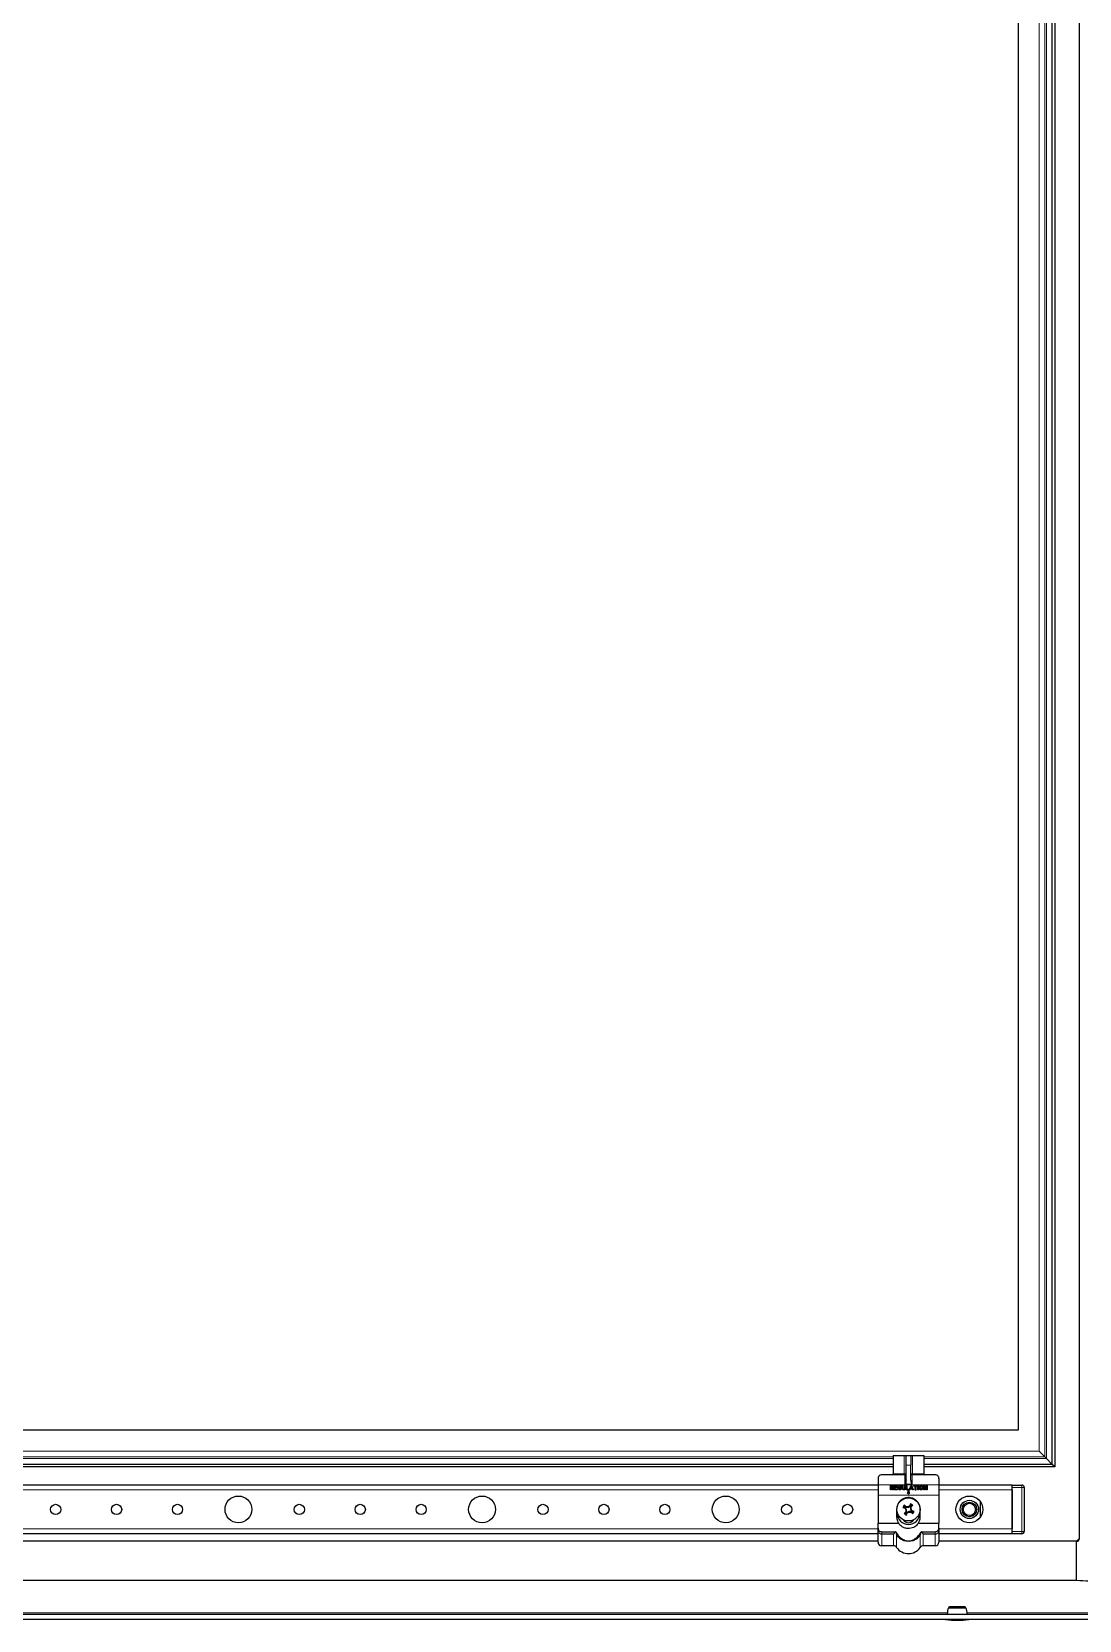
# Model space of a CAD drawing. Header units: millimetres. Extents: x -975 to 2049, y -1447 to 978.
# Drawn here: x 1357 to 1787, y -1153 to -501 of the extents above; entities that cross this region are included whole.
import ezdxf

# ---------------------------------------------------------------- set-up
doc = ezdxf.new("R2010")
doc.units = ezdxf.units.MM

msp = doc.modelspace()

# ---------------------------------------------------------------- linework, layer by layer
at = {"color": 7, "linetype": 'Continuous', "lineweight": 25}
for p, q in [((1787.14, 769.32), (1787.14, -1119.68)), ((1777.14, 739.82), (1777.14, -1090.18)), ((1762.14, 724.82), (1762.14, -1075.18)), ((1762.14, -1075.18), (922.14, -1075.18)), ((1710.89, -1085.53), (1710.89, -1093.03)), ((1710.89, -1085.53), (1715.42, -1085.53)), ((1715.42, -1085.53), (1716.14, -1085.53)), ((1716.14, -1085.53), (1718.14, -1085.53)), ((1716.14, -1089.53), (1716.14, -1085.53)), ((1718.14, -1085.53), (1718.14, -1089.53)), ((1718.14, -1085.53), (1718.86, -1085.53)), ((1718.86, -1085.53), (1723.39, -1085.53)), ((1723.39, -1085.53), (1723.39, -1093.03)), ((1773.04, -1086.08), (1770.73, -1083.77)), ((1773.73, -1086.77), (1773.04, -1086.08)), ((1776.04, -1089.08), (1773.73, -1086.77)), ((1777.14, -1090.18), (1776.14, -1089.18)), ((1710.89, -1090.18), (907.14, -1090.18)), ((1704.64, -1095.03), (1704.64, -1097.53)), ((1715.64, -1093.53), (1706.14, -1093.53)), ((1716.14, -1095.47), (1716.14, -1089.53)), ((1718.14, -1095.47), (1718.14, -1089.53)), ((1728.14, -1093.53), (1718.64, -1093.53)), ((1777.14, -1090.18), (1723.39, -1090.18)), ((1729.64, -1095.03), (1729.64, -1097.53)), ((1704.64, -1097.68), (924.64, -1097.68)), ((1704.64, -1097.53), (1704.64, -1101.78)), ((1704.64, -1101.78), (1704.64, -1113.28)), ((1709.73, -1099.55), (1709.73, -1097.88)), ((1709.73, -1097.88), (1710.49, -1097.88)), ((1710.49, -1098.15), (1710, -1098.15)), ((1710, -1098.15), (1710, -1098.65)), ((1710, -1098.65), (1710.59, -1098.65)), ((1710.29, -1098.91), (1710, -1098.91)), ((1710, -1098.91), (1710, -1099.55)), ((1710.78, -1099.62), (1710.29, -1098.91)), ((1710.59, -1098.91), (1711, -1099.48)), ((1711.34, -1099.66), (1711.34, -1097.88)), ((1711.34, -1097.88), (1712.4, -1097.88)), ((1712.4, -1099.66), (1711.34, -1099.66)), ((1712.4, -1098.15), (1711.6, -1098.15)), ((1711.6, -1098.15), (1711.6, -1098.55)), ((1711.6, -1098.55), (1712.35, -1098.55)), ((1712.35, -1098.82), (1711.6, -1098.82)), ((1711.6, -1098.82), (1711.6, -1099.39)), ((1711.6, -1099.39), (1712.4, -1099.39)), ((1713.88, -1098.99), (1713.67, -1098.99)), ((1713.68, -1098.72), (1714.17, -1098.72)), ((1714.17, -1098.72), (1714.17, -1099.02)), ((1714.6, -1099.07), (1714.6, -1097.99)), ((1714.86, -1097.99), (1714.86, -1099.07)), ((1715.61, -1099.05), (1715.61, -1097.99)), ((1715.87, -1097.99), (1715.87, -1099.06)), ((1716.16, -1099.68), (1716.16, -1098.02)), ((1717.22, -1099.68), (1716.16, -1099.68)), ((1716.42, -1098.02), (1716.42, -1099.42)), ((1716.42, -1099.42), (1717.22, -1099.42)), ((1716.64, -1100.88), (1717.14, -1101.38)), ((1716.89, -1100.88), (1716.64, -1100.88)), ((1717.39, -1099.88), (1716.89, -1099.88)), ((1716.89, -1099.88), (1716.89, -1100.88)), ((1717.14, -1101.38), (1717.64, -1100.88)), ((1717.39, -1100.88), (1717.39, -1099.88)), ((1717.64, -1100.88), (1717.39, -1100.88)), ((1717.58, -1099.51), (1718.15, -1097.97)), ((1717.92, -1099.35), (1717.83, -1099.59)), ((1718.73, -1099.35), (1717.92, -1099.35)), ((1718.32, -1098.21), (1718.01, -1099.08)), ((1718.01, -1099.08), (1718.64, -1099.08)), ((1718.64, -1099.08), (1718.32, -1098.21)), ((1718.48, -1097.99), (1719.07, -1099.51)), ((1718.82, -1099.59), (1718.73, -1099.35)), ((1719.41, -1097.88), (1720.53, -1097.88)), ((1719.83, -1098.15), (1719.41, -1098.15)), ((1719.83, -1099.61), (1719.83, -1098.15)), ((1720.53, -1098.15), (1720.14, -1098.15)), ((1720.14, -1098.15), (1720.14, -1099.61)), ((1721, -1099.55), (1721, -1098.01)), ((1721.26, -1098.01), (1721.26, -1099.55)), ((1723.42, -1099.55), (1723.42, -1097.99)), ((1724.52, -1099.57), (1723.68, -1098.31)), ((1723.68, -1098.31), (1723.68, -1099.54)), ((1723.69, -1097.94), (1724.5, -1099.18)), ((1724.5, -1099.18), (1724.5, -1097.99)), ((1724.76, -1097.99), (1724.76, -1099.55)), ((1729.64, -1097.53), (1729.64, -1101.78)), ((1759.64, -1097.68), (1729.64, -1097.68)), ((1729.64, -1101.78), (1729.64, -1113.28)), ((1759.64, -1097.68), (1763.64, -1097.68)), ((1759.64, -1098.68), (1759.64, -1097.68)), ((1759.64, -1116.68), (1759.64, -1098.68)), ((1759.64, -1099.68), (1759.64, -1115.68)), ((1764.64, -1098.68), (1764.64, -1116.68)), ((1712.29, -1107.68), (1712.29, -1110.68)), ((1715.12, -1106.73), (1714.82, -1106.84)), ((1715.12, -1106.73), (1715.46, -1106.22)), ((1715.88, -1106.99), (1715.12, -1106.73)), ((1715.46, -1106.22), (1715.43, -1105.9)), ((1715.46, -1106.22), (1716, -1106.81)), ((1715.68, -1109.37), (1716.27, -1108.82)), ((1715.88, -1106.99), (1715.72, -1107.17)), ((1716.32, -1107.85), (1715.88, -1106.99)), ((1716, -1106.81), (1716.1, -1106.59)), ((1716, -1106.81), (1716.97, -1106.86)), ((1716.27, -1108.82), (1716.05, -1108.72)), ((1716.32, -1107.85), (1716.08, -1107.9)), ((1716.27, -1108.82), (1716.32, -1107.85)), ((1717.31, -1108.5), (1716.45, -1108.94)), ((1716.97, -1106.86), (1716.92, -1106.62)), ((1716.97, -1106.86), (1717.83, -1106.42)), ((1717.31, -1108.5), (1717.36, -1108.74)), ((1718.28, -1108.55), (1717.31, -1108.5)), ((1717.83, -1106.42), (1717.65, -1106.26)), ((1717.83, -1106.42), (1718.09, -1105.67)), ((1718.01, -1106.54), (1717.96, -1107.51)), ((1717.96, -1107.51), (1718.2, -1107.46)), ((1717.96, -1107.51), (1718.4, -1108.37)), ((1718.09, -1105.67), (1717.99, -1105.36)), ((1718.6, -1106), (1718.01, -1106.54)), ((1718.01, -1106.54), (1718.24, -1106.64)), ((1718.09, -1105.67), (1718.6, -1106)), ((1718.28, -1108.55), (1718.18, -1108.78)), ((1718.83, -1109.14), (1718.28, -1108.55)), ((1718.4, -1108.37), (1718.56, -1108.19)), ((1718.4, -1108.37), (1719.16, -1108.63)), ((1718.6, -1106), (1718.92, -1105.97)), ((1719.16, -1108.63), (1718.83, -1109.14)), ((1719.16, -1108.63), (1719.46, -1108.53)), ((1721.99, -1110.68), (1721.99, -1107.68)), ((1746.64, -1110.84), (1746.64, -1104.52)), ((1704.64, -1115.43), (1704.64, -1113.28)), ((1704.64, -1113.28), (1713.05, -1113.28)), ((1712.49, -1109.18), (1712.29, -1109.18)), ((1715.68, -1109.37), (1715.36, -1109.39)), ((1716.19, -1109.7), (1715.68, -1109.37)), ((1716.45, -1108.94), (1716.19, -1109.7)), ((1716.19, -1109.7), (1716.29, -1110)), ((1716.45, -1108.94), (1716.63, -1109.1)), ((1718.83, -1109.14), (1718.85, -1109.46)), ((1721.23, -1113.28), (1729.64, -1113.28)), ((1721.99, -1109.18), (1721.79, -1109.18)), ((1729.64, -1115.43), (1729.64, -1113.28)), ((1704.64, -1120.68), (898.14, -1120.68)), ((1704.64, -1117.68), (924.64, -1117.68)), ((1704.64, -1116.34), (1704.64, -1115.43)), ((1704.64, -1121.13), (1704.64, -1116.34)), ((1706.14, -1116.82), (1711.66, -1116.82)), ((1706.14, -1117.71), (1711.05, -1117.71)), ((1722.62, -1116.82), (1728.14, -1116.82)), ((1723.23, -1117.71), (1728.14, -1117.71)), ((1729.64, -1115.43), (1729.64, -1116.34)), ((1729.64, -1116.34), (1729.64, -1121.13)), ((1759.64, -1117.68), (1729.64, -1117.68)), ((1786.14, -1120.68), (1729.64, -1120.68)), ((1759.64, -1117.68), (1759.64, -1116.68)), ((1763.64, -1117.68), (1759.64, -1117.68)), ((1786.14, -1136.68), (1786.14, -1121.01)), ((1711.05, -1122.63), (1706.14, -1122.63)), ((1728.14, -1122.63), (1723.23, -1122.63)), ((898.14, -1136.68), (1786.14, -1136.68)), ((1740.24, -1147.68), (1734.04, -1147.68)), ((847.44, -1150.68), (1836.84, -1150.68)), ((847.44, -1152.68), (1836.84, -1152.68)), ((1733.55, -1148.07), (1737.14, -1148.07)), ((1737.14, -1148.07), (1740.73, -1148.07))]:
    msp.add_line(p, q, dxfattribs=at)
at = {"color": 8, "linetype": 'Continuous', "lineweight": 18}
for p, q in [((1776.04, 738.72), (1776.04, -1089.08)), ((1776.14, 738.82), (1776.14, -1089.18)), ((1770.73, 733.41), (1770.73, -1083.77)), ((1773.04, 735.72), (1773.04, -1086.08)), ((1773.73, 736.41), (1773.73, -1086.77)), ((1710.89, -1089.18), (908.14, -1089.18)), ((1710.89, -1089.08), (908.24, -1089.08)), ((1710.89, -1086.77), (910.55, -1086.77)), ((1710.89, -1086.08), (911.24, -1086.08)), ((1770.73, -1083.77), (913.55, -1083.77)), ((1715.42, -1093.03), (1715.42, -1085.53)), ((1718.86, -1085.53), (1718.86, -1093.03)), ((1773.04, -1086.08), (1723.39, -1086.08)), ((1773.73, -1086.77), (1723.39, -1086.77)), ((1776.04, -1089.08), (1723.39, -1089.08)), ((1776.14, -1089.18), (1723.39, -1089.18)), ((1710.89, -1093.03), (1715.42, -1093.03)), ((1715.42, -1093.03), (1716.14, -1093.03)), ((1715.64, -1097.53), (1715.64, -1093.53)), ((1718.14, -1089.53), (1716.14, -1089.53)), ((1716.14, -1097.53), (1716.14, -1095.47)), ((1718.14, -1093.03), (1718.86, -1093.03)), ((1718.64, -1093.53), (1718.64, -1097.46)), ((1718.86, -1093.03), (1723.39, -1093.03)), ((1704.64, -1099.68), (924.64, -1099.68)), ((1715.64, -1097.53), (1704.64, -1097.53)), ((1729.64, -1101.78), (1704.64, -1101.78)), ((1729.64, -1097.53), (1716.14, -1097.53)), ((1759.64, -1099.68), (1729.64, -1099.68)), ((1763.64, -1098.68), (1759.64, -1098.68)), ((1763.64, -1097.68), (1763.64, -1098.68)), ((1763.64, -1116.68), (1763.64, -1098.68)), ((1763.64, -1098.68), (1764.64, -1098.68)), ((1704.64, -1115.68), (924.64, -1115.68)), ((1706.14, -1116.82), (1706.14, -1117.71)), ((1706.14, -1117.71), (1706.14, -1122.63)), ((1711.05, -1122.63), (1711.05, -1117.71)), ((1712.29, -1118.31), (1712.29, -1123.28)), ((1722, -1123.28), (1722, -1118.31)), ((1723.23, -1117.71), (1723.23, -1122.63)), ((1728.14, -1117.71), (1728.14, -1116.82)), ((1728.14, -1122.63), (1728.14, -1117.71)), ((1759.64, -1115.68), (1729.64, -1115.68)), ((1759.64, -1116.68), (1763.64, -1116.68)), ((1763.64, -1116.68), (1763.64, -1117.68)), ((1763.64, -1116.68), (1764.64, -1116.68)), ((1733.1, -1150.08), (951.19, -1150.08)), ((1732.28, -1152.81), (1737.14, -1152.81)), ((1732.39, -1152.93), (1737.14, -1152.93)), ((1737.14, -1152.81), (1742, -1152.81)), ((1737.14, -1152.93), (1741.89, -1152.93)), ((1836.54, -1150.08), (1741.19, -1150.08))]:
    msp.add_line(p, q, dxfattribs=at)
at = {"color": 8, "linetype": 'Continuous', "lineweight": 18, "flags": 128}
for points in [[(1715.42, -1093.03), (1715.41, -1093.13), (1715.41, -1093.22), (1715.39, -1093.31), (1715.38, -1093.38), (1715.36, -1093.45), (1715.33, -1093.49), (1715.31, -1093.52), (1715.28, -1093.53)], [(1719, -1093.53), (1718.98, -1093.52), (1718.95, -1093.49), (1718.93, -1093.45), (1718.91, -1093.38), (1718.89, -1093.31), (1718.88, -1093.22), (1718.87, -1093.13), (1718.86, -1093.03)]]:
    msp.add_lwpolyline(points, dxfattribs=at)
at = {"color": 7, "linetype": 'Continuous', "lineweight": 25}
for centre, radius in [((1442.14, -1107.68), 5.5), ((1542.14, -1107.68), 5.5), ((1642.14, -1107.68), 5.5), ((1742.14, -1107.68), 5.5), ((1367.14, -1107.68), 2.1), ((1392.14, -1107.68), 2.1), ((1417.14, -1107.68), 2.1), ((1467.14, -1107.68), 2.1), ((1492.14, -1107.68), 2.1), ((1517.14, -1107.68), 2.1), ((1567.14, -1107.68), 2.1), ((1592.14, -1107.68), 2.1), ((1617.14, -1107.68), 2.1), ((1667.14, -1107.68), 2.1), ((1692.14, -1107.68), 2.1), ((1717.14, -1107.68), 4.75), ((1742.14, -1107.68), 3.75), ((1742.14, -1107.68), 3), ((1742.14, -1107.68), 2.5)]:
    msp.add_circle(centre, radius, dxfattribs=at)
for centre, radius, start, end in [((1710.39, -1093.03), 0.5, 270, 0), ((1715.64, -1093.03), 0.5, 270, 0), ((1718.64, -1093.03), 0.5, 180, 270), ((1723.89, -1093.03), 0.5, 180, 270), ((1763.64, -1098.68), 1, 0, 90), ((1777.86, -1147.23), 74.88, 146.49192, 147.34858), ((1739.55, -1042.37), 69.05, 249.00581, 249.80566), ((1764.04, -1158.36), 69.05, 134.03485, 134.83469), ((1666.46, -1154.58), 69.05, 44.03485, 44.83469), ((1783.62, -1073.92), 75.61, 206.09369, 206.71151), ((1791.6, -1111.69), 75.61, 177.129, 177.74682), ((1713.13, -1182.14), 75.61, 87.129, 87.74682), ((1683.38, -1041.2), 75.61, 296.09369, 296.71151), ((1750.9, -1174.16), 75.61, 116.09369, 116.71151), ((1721.15, -1033.23), 75.61, 267.129, 267.74682), ((1782.45, -1130.09), 69.05, 159.00581, 159.80566), ((1677.59, -1168.4), 74.88, 56.49192, 57.34858), ((1767.82, -1060.78), 69.05, 224.03485, 224.83469), ((1642.68, -1103.67), 75.61, 357.129, 357.74682), ((1650.66, -1141.44), 75.61, 26.09369, 26.71151), ((1670.24, -1057), 69.05, 314.03485, 314.83469), ((1694.73, -1172.99), 69.05, 69.00581, 69.80566), ((1656.42, -1068.13), 74.88, 326.49192, 327.34858), ((1717.14, -1109.18), 4.65, 180, 0), ((1717.14, -1110.68), 2.5, 209.1764, 330.8236), ((1756.69, -1046.96), 74.88, 236.49192, 237.34858), ((1651.83, -1085.27), 69.05, 339.00581, 339.80566), ((1706.14, -1121.13), 1.5, 180, 270), ((1728.14, -1121.13), 1.5, 270, 0), ((1763.64, -1116.68), 1, 270, 0), ((1711.05, -1124.13), 1.5, 34.56043, 90), ((1717.14, -1119.94), 5.9, 214.56043, 325.43957), ((1723.23, -1124.13), 1.5, 90, 145.43957), ((1734.04, -1148.18), 0.5, 90, 166.61654), ((1740.24, -1148.18), 0.5, 13.38346, 90), ((1758.05, -1152.74), 25.77, 179.86102, 180.13898), ((1732.41, -1152.81), 0.126, 180, 263.97442), ((1737.14, -1107.93), 45.25, 263.97442, 269.9984), ((1739.26, -1150.42), 6.18, 157.63457, 182.46578), ((1737.14, -1107.93), 45.25, 270.0016, 276.02558), ((1735.02, -1150.42), 6.18, 357.53422, 22.36543), ((1741.88, -1152.81), 0.126, 276.02558, 0), ((1716.24, -1152.74), 25.77, 359.86102, 0.13898)]:
    msp.add_arc(centre, radius, start, end, dxfattribs=at)
msp.add_ellipse((17145.32, -1097.53), major_axis=(15429.18, 0), ratio=0.000259, start_param=3.123591, end_param=3.141593, dxfattribs=at)
for points, knots in [([(1706.14, -1093.53), (1706.14, -1093.53), (1706.07, -1093.53), (1705.72, -1093.56), (1705.19, -1093.79), (1704.72, -1094.37), (1704.66, -1094.84), (1704.64, -1095.03)], [0, 0, 0, 0, 0.003231, 0.101221, 0.514725, 0.80586, 1, 1, 1, 1]), ([(1716.14, -1095.47), (1716.1, -1095.81), (1716.02, -1096.51), (1715.77, -1097.18), (1715.64, -1097.53), (1715.64, -1097.53)], [0, 0, 0, 0, 0.475461, 0.994056, 1, 1, 1, 1]), ([(1718.64, -1097.46), (1718.64, -1097.46), (1718.64, -1097.46), (1718.63, -1097.45), (1718.62, -1097.44), (1718.58, -1097.35), (1718.46, -1097.02), (1718.24, -1096.39), (1718.18, -1095.79), (1718.14, -1095.47)], [0, 0, 0, 0, 0.00167, 0.003889, 0.009531, 0.034361, 0.132751, 0.526214, 1, 1, 1, 1]), ([(1729.64, -1095.03), (1729.62, -1094.84), (1729.56, -1094.37), (1729.09, -1093.79), (1728.56, -1093.56), (1728.21, -1093.53), (1728.14, -1093.53), (1728.14, -1093.53)], [0, 0, 0, 0, 0.19414, 0.485275, 0.898779, 0.996769, 1, 1, 1, 1]), ([(1709.85, -1099.68), (1709.83, -1099.68), (1709.8, -1099.68), (1709.75, -1099.64), (1709.74, -1099.59), (1709.73, -1099.56), (1709.73, -1099.55)], [0, 0, 0, 0, 0.280437, 0.558281, 0.778899, 1, 1, 1, 1]), ([(1710, -1099.55), (1710, -1099.57), (1709.99, -1099.61), (1709.95, -1099.66), (1709.9, -1099.68), (1709.87, -1099.68), (1709.85, -1099.68)], [0, 0, 0, 0, 0.280498, 0.558325, 0.778868, 1, 1, 1, 1]), ([(1710.49, -1097.88), (1710.57, -1097.89), (1710.7, -1097.9), (1710.81, -1097.98), (1710.86, -1098.02)], [0, 0, 0, 0, 0.559747, 1, 1, 1, 1]), ([(1710.68, -1098.21), (1710.65, -1098.19), (1710.59, -1098.15), (1710.52, -1098.15), (1710.49, -1098.15)], [0, 0, 0, 0, 0.559136, 1, 1, 1, 1]), ([(1710.59, -1098.65), (1710.61, -1098.65), (1710.65, -1098.64), (1710.68, -1098.61), (1710.69, -1098.6)], [0, 0, 0, 0, 0.5581742, 1, 1, 1, 1]), ([(1710.83, -1098.82), (1710.79, -1098.85), (1710.72, -1098.9), (1710.63, -1098.91), (1710.59, -1098.91)], [0, 0, 0, 0, 0.56031, 1, 1, 1, 1]), ([(1710.76, -1098.41), (1710.76, -1098.37), (1710.75, -1098.29), (1710.7, -1098.24), (1710.68, -1098.21)], [0, 0, 0, 0, 0.559692, 1, 1, 1, 1]), ([(1710.69, -1098.6), (1710.7, -1098.59), (1710.73, -1098.56), (1710.76, -1098.49), (1710.76, -1098.44), (1710.76, -1098.41)], [0, 0, 0, 0, 0.279917, 0.56006, 1, 1, 1, 1]), ([(1710.88, -1099.68), (1710.87, -1099.68), (1710.84, -1099.68), (1710.81, -1099.66), (1710.79, -1099.64), (1710.78, -1099.62)], [0, 0, 0, 0, 0.28022, 0.561305, 1, 1, 1, 1]), ([(1711.03, -1098.41), (1711.02, -1098.5), (1711, -1098.66), (1710.88, -1098.77), (1710.83, -1098.82)], [0, 0, 0, 0, 0.5594568, 1, 1, 1, 1]), ([(1710.86, -1098.02), (1710.92, -1098.08), (1711.01, -1098.2), (1711.02, -1098.34), (1711.03, -1098.41)], [0, 0, 0, 0, 0.5589475, 1, 1, 1, 1]), ([(1711.03, -1099.55), (1711.02, -1099.57), (1711.02, -1099.61), (1710.97, -1099.65), (1710.92, -1099.68), (1710.89, -1099.68), (1710.88, -1099.68)], [0, 0, 0, 0, 0.278138, 0.558544, 0.779161, 1, 1, 1, 1]), ([(1711, -1099.48), (1711.01, -1099.49), (1711.02, -1099.51), (1711.03, -1099.54), (1711.03, -1099.55)], [0, 0, 0, 0, 0.5610793, 1, 1, 1, 1]), ([(1712.35, -1098.55), (1712.37, -1098.56), (1712.41, -1098.56), (1712.47, -1098.58), (1712.5, -1098.63), (1712.5, -1098.67), (1712.5, -1098.69)], [0, 0, 0, 0, 0.280945, 0.559897, 0.779525, 1, 1, 1, 1]), ([(1712.5, -1098.69), (1712.5, -1098.71), (1712.5, -1098.75), (1712.44, -1098.81), (1712.38, -1098.82), (1712.35, -1098.82)], [0, 0, 0, 0, 0.281099, 0.559768, 1, 1, 1, 1]), ([(1712.4, -1097.88), (1712.42, -1097.88), (1712.47, -1097.89), (1712.52, -1097.91), (1712.55, -1097.96), (1712.55, -1098), (1712.55, -1098.01)], [0, 0, 0, 0, 0.280872, 0.559701, 0.779382, 1, 1, 1, 1]), ([(1712.55, -1098.01), (1712.55, -1098.04), (1712.55, -1098.08), (1712.49, -1098.14), (1712.44, -1098.14), (1712.4, -1098.15)], [0, 0, 0, 0, 0.2810527, 0.5596626, 1, 1, 1, 1]), ([(1712.4, -1099.39), (1712.42, -1099.39), (1712.47, -1099.4), (1712.52, -1099.42), (1712.55, -1099.47), (1712.55, -1099.51), (1712.55, -1099.52)], [0, 0, 0, 0, 0.280912, 0.559714, 0.779499, 1, 1, 1, 1]), ([(1712.55, -1099.52), (1712.55, -1099.55), (1712.55, -1099.59), (1712.49, -1099.65), (1712.44, -1099.65), (1712.4, -1099.66)], [0, 0, 0, 0, 0.2812138, 0.5599009, 1, 1, 1, 1]), ([(1712.9, -1098.78), (1712.9, -1098.65), (1712.92, -1098.41), (1713.04, -1098.2), (1713.1, -1098.11)], [0, 0, 0, 0, 0.56034, 1, 1, 1, 1]), ([(1713.09, -1099.39), (1713.03, -1099.28), (1712.92, -1099.1), (1712.9, -1098.88), (1712.9, -1098.78)], [0, 0, 0, 0, 0.559347, 1, 1, 1, 1]), ([(1713.62, -1099.68), (1713.56, -1099.68), (1713.44, -1099.67), (1713.25, -1099.58), (1713.15, -1099.46), (1713.09, -1099.39)], [0, 0, 0, 0, 0.280314, 0.560507, 1, 1, 1, 1]), ([(1713.1, -1098.11), (1713.17, -1098.03), (1713.31, -1097.89), (1713.5, -1097.87), (1713.58, -1097.86)], [0, 0, 0, 0, 0.559217, 1, 1, 1, 1]), ([(1713.58, -1098.12), (1713.54, -1098.13), (1713.47, -1098.13), (1713.34, -1098.21), (1713.19, -1098.42), (1713.17, -1098.64), (1713.16, -1098.78)], [0, 0, 0, 0, 0.1253317, 0.2506948, 0.5007376, 1, 1, 1, 1]), ([(1713.16, -1098.78), (1713.17, -1098.87), (1713.18, -1099.02), (1713.25, -1099.15), (1713.28, -1099.21)], [0, 0, 0, 0, 0.55998, 1, 1, 1, 1]), ([(1713.28, -1099.21), (1713.33, -1099.27), (1713.41, -1099.39), (1713.55, -1099.41), (1713.61, -1099.42)], [0, 0, 0, 0, 0.560858, 1, 1, 1, 1]), ([(1713.54, -1098.85), (1713.55, -1098.83), (1713.55, -1098.79), (1713.58, -1098.74), (1713.63, -1098.72), (1713.66, -1098.72), (1713.68, -1098.72)], [0, 0, 0, 0, 0.280637, 0.55889, 0.779144, 1, 1, 1, 1]), ([(1713.67, -1098.99), (1713.65, -1098.98), (1713.61, -1098.98), (1713.57, -1098.95), (1713.55, -1098.9), (1713.55, -1098.87), (1713.54, -1098.85)], [0, 0, 0, 0, 0.280664, 0.558735, 0.779002, 1, 1, 1, 1]), ([(1713.58, -1097.86), (1713.65, -1097.86), (1713.78, -1097.87), (1713.89, -1097.92), (1713.93, -1097.95)], [0, 0, 0, 0, 0.560514, 1, 1, 1, 1]), ([(1713.77, -1098.17), (1713.73, -1098.15), (1713.67, -1098.12), (1713.61, -1098.12), (1713.58, -1098.12)], [0, 0, 0, 0, 0.5586335, 1, 1, 1, 1]), ([(1713.61, -1099.42), (1713.64, -1099.42), (1713.69, -1099.41), (1713.79, -1099.36), (1713.82, -1099.29), (1713.84, -1099.25)], [0, 0, 0, 0, 0.281265, 0.561609, 1, 1, 1, 1]), ([(1713.96, -1099.56), (1713.9, -1099.6), (1713.8, -1099.67), (1713.67, -1099.68), (1713.62, -1099.68)], [0, 0, 0, 0, 0.558998, 1, 1, 1, 1]), ([(1713.87, -1098.29), (1713.85, -1098.26), (1713.82, -1098.22), (1713.78, -1098.18), (1713.77, -1098.17)], [0, 0, 0, 0, 0.560467, 1, 1, 1, 1]), ([(1713.84, -1099.25), (1713.85, -1099.2), (1713.88, -1099.11), (1713.88, -1099.02), (1713.88, -1098.99)], [0, 0, 0, 0, 0.559597, 1, 1, 1, 1]), ([(1713.98, -1098.35), (1713.95, -1098.34), (1713.91, -1098.33), (1713.88, -1098.3), (1713.87, -1098.29)], [0, 0, 0, 0, 0.558039, 1, 1, 1, 1]), ([(1713.93, -1097.95), (1713.97, -1097.98), (1714.04, -1098.03), (1714.08, -1098.11), (1714.1, -1098.14)], [0, 0, 0, 0, 0.559542, 1, 1, 1, 1]), ([(1714.17, -1099.02), (1714.16, -1099.13), (1714.15, -1099.34), (1714.02, -1099.49), (1713.96, -1099.56)], [0, 0, 0, 0, 0.560493, 1, 1, 1, 1]), ([(1714.13, -1098.22), (1714.13, -1098.24), (1714.12, -1098.28), (1714.08, -1098.32), (1714.03, -1098.34), (1714, -1098.34), (1713.98, -1098.35)], [0, 0, 0, 0, 0.277709, 0.558209, 0.77892, 1, 1, 1, 1]), ([(1714.1, -1098.14), (1714.11, -1098.15), (1714.13, -1098.18), (1714.13, -1098.21), (1714.13, -1098.22)], [0, 0, 0, 0, 0.560691, 1, 1, 1, 1]), ([(1714.6, -1097.99), (1714.6, -1097.97), (1714.6, -1097.94), (1714.63, -1097.89), (1714.67, -1097.86), (1714.7, -1097.86), (1714.72, -1097.86)], [0, 0, 0, 0, 0.2808487, 0.55949, 0.7791576, 1, 1, 1, 1]), ([(1714.82, -1099.55), (1714.74, -1099.47), (1714.62, -1099.34), (1714.61, -1099.15), (1714.6, -1099.07)], [0, 0, 0, 0, 0.558332, 1, 1, 1, 1]), ([(1714.72, -1097.86), (1714.74, -1097.86), (1714.78, -1097.86), (1714.84, -1097.89), (1714.86, -1097.94), (1714.86, -1097.98), (1714.86, -1097.99)], [0, 0, 0, 0, 0.28091, 0.559174, 0.779166, 1, 1, 1, 1]), ([(1715.26, -1099.68), (1715.17, -1099.68), (1715.01, -1099.67), (1714.87, -1099.58), (1714.82, -1099.55)], [0, 0, 0, 0, 0.55925, 1, 1, 1, 1]), ([(1714.86, -1099.07), (1714.87, -1099.13), (1714.88, -1099.23), (1714.95, -1099.31), (1714.98, -1099.34)], [0, 0, 0, 0, 0.560313, 1, 1, 1, 1]), ([(1714.98, -1099.34), (1715.03, -1099.37), (1715.1, -1099.42), (1715.2, -1099.42), (1715.24, -1099.42)], [0, 0, 0, 0, 0.559441, 1, 1, 1, 1]), ([(1715.24, -1099.42), (1715.29, -1099.41), (1715.4, -1099.4), (1715.54, -1099.31), (1715.6, -1099.18), (1715.6, -1099.1), (1715.61, -1099.05)], [0, 0, 0, 0, 0.280935, 0.559487, 0.779245, 1, 1, 1, 1]), ([(1715.87, -1099.06), (1715.86, -1099.15), (1715.85, -1099.33), (1715.69, -1099.55), (1715.47, -1099.65), (1715.33, -1099.67), (1715.26, -1099.68)], [0, 0, 0, 0, 0.280416, 0.558636, 0.778958, 1, 1, 1, 1]), ([(1715.61, -1097.99), (1715.61, -1097.97), (1715.61, -1097.94), (1715.64, -1097.89), (1715.68, -1097.86), (1715.71, -1097.86), (1715.73, -1097.86)], [0, 0, 0, 0, 0.2809002, 0.5594983, 0.7791483, 1, 1, 1, 1]), ([(1715.73, -1097.86), (1715.75, -1097.86), (1715.79, -1097.86), (1715.84, -1097.89), (1715.87, -1097.94), (1715.87, -1097.98), (1715.87, -1097.99)], [0, 0, 0, 0, 0.280888, 0.559023, 0.779155, 1, 1, 1, 1]), ([(1716.16, -1098.02), (1716.16, -1098), (1716.16, -1097.96), (1716.19, -1097.91), (1716.23, -1097.89), (1716.26, -1097.88), (1716.28, -1097.88)], [0, 0, 0, 0, 0.280912, 0.559405, 0.779108, 1, 1, 1, 1]), ([(1716.28, -1097.88), (1716.3, -1097.88), (1716.34, -1097.89), (1716.39, -1097.92), (1716.42, -1097.97), (1716.42, -1098), (1716.42, -1098.02)], [0, 0, 0, 0, 0.2808126, 0.5590988, 0.7791702, 1, 1, 1, 1]), ([(1717.22, -1099.42), (1717.24, -1099.42), (1717.28, -1099.42), (1717.34, -1099.45), (1717.37, -1099.5), (1717.37, -1099.53), (1717.37, -1099.55)], [0, 0, 0, 0, 0.2808549, 0.5597179, 0.7795181, 1, 1, 1, 1]), ([(1717.37, -1099.55), (1717.37, -1099.57), (1717.37, -1099.61), (1717.31, -1099.67), (1717.26, -1099.68), (1717.22, -1099.68)], [0, 0, 0, 0, 0.2812663, 0.5600784, 1, 1, 1, 1]), ([(1717.57, -1099.56), (1717.57, -1099.55), (1717.57, -1099.53), (1717.58, -1099.51), (1717.58, -1099.51)], [0, 0, 0, 0, 0.559504, 1, 1, 1, 1]), ([(1717.7, -1099.68), (1717.68, -1099.68), (1717.64, -1099.67), (1717.6, -1099.64), (1717.58, -1099.6), (1717.57, -1099.57), (1717.57, -1099.56)], [0, 0, 0, 0, 0.279579, 0.559194, 0.779582, 1, 1, 1, 1]), ([(1717.83, -1099.59), (1717.82, -1099.61), (1717.81, -1099.64), (1717.76, -1099.68), (1717.72, -1099.68), (1717.7, -1099.68)], [0, 0, 0, 0, 0.28077, 0.560807, 1, 1, 1, 1]), ([(1718.15, -1097.97), (1718.16, -1097.95), (1718.18, -1097.92), (1718.22, -1097.87), (1718.27, -1097.86), (1718.3, -1097.86)], [0, 0, 0, 0, 0.281465, 0.561772, 1, 1, 1, 1]), ([(1718.3, -1097.86), (1718.32, -1097.86), (1718.37, -1097.86), (1718.44, -1097.9), (1718.46, -1097.96), (1718.48, -1097.99)], [0, 0, 0, 0, 0.281226, 0.561522, 1, 1, 1, 1]), ([(1718.94, -1099.68), (1718.92, -1099.68), (1718.89, -1099.68), (1718.85, -1099.64), (1718.83, -1099.61), (1718.82, -1099.59)], [0, 0, 0, 0, 0.2806948, 0.5603349, 1, 1, 1, 1]), ([(1719.08, -1099.56), (1719.08, -1099.58), (1719.07, -1099.62), (1719.03, -1099.66), (1718.98, -1099.68), (1718.95, -1099.68), (1718.94, -1099.68)], [0, 0, 0, 0, 0.278517, 0.558613, 0.779333, 1, 1, 1, 1]), ([(1719.07, -1099.51), (1719.07, -1099.51), (1719.08, -1099.53), (1719.08, -1099.55), (1719.08, -1099.56)], [0, 0, 0, 0, 0.560081, 1, 1, 1, 1]), ([(1719.27, -1098.01), (1719.28, -1097.99), (1719.28, -1097.95), (1719.31, -1097.9), (1719.36, -1097.89), (1719.39, -1097.88), (1719.41, -1097.88)], [0, 0, 0, 0, 0.280713, 0.558701, 0.779045, 1, 1, 1, 1]), ([(1719.41, -1098.15), (1719.39, -1098.15), (1719.35, -1098.14), (1719.3, -1098.11), (1719.28, -1098.06), (1719.27, -1098.03), (1719.27, -1098.01)], [0, 0, 0, 0, 0.2807603, 0.5588212, 0.7789154, 1, 1, 1, 1]), ([(1719.97, -1099.75), (1719.95, -1099.75), (1719.9, -1099.75), (1719.85, -1099.72), (1719.83, -1099.66), (1719.83, -1099.63), (1719.83, -1099.61)], [0, 0, 0, 0, 0.280822, 0.559059, 0.779094, 1, 1, 1, 1]), ([(1720.14, -1099.61), (1720.14, -1099.64), (1720.13, -1099.68), (1720.07, -1099.75), (1720.01, -1099.75), (1719.97, -1099.75)], [0, 0, 0, 0, 0.280801, 0.559621, 1, 1, 1, 1]), ([(1720.53, -1097.88), (1720.55, -1097.88), (1720.59, -1097.89), (1720.65, -1097.91), (1720.68, -1097.96), (1720.69, -1098), (1720.69, -1098.01)], [0, 0, 0, 0, 0.280951, 0.559967, 0.779431, 1, 1, 1, 1]), ([(1720.69, -1098.01), (1720.69, -1098.04), (1720.68, -1098.08), (1720.62, -1098.14), (1720.57, -1098.14), (1720.53, -1098.15)], [0, 0, 0, 0, 0.281019, 0.559679, 1, 1, 1, 1]), ([(1721, -1098.01), (1721, -1098), (1721, -1097.96), (1721.03, -1097.91), (1721.07, -1097.89), (1721.1, -1097.88), (1721.12, -1097.88)], [0, 0, 0, 0, 0.280828, 0.559417, 0.779393, 1, 1, 1, 1]), ([(1721.12, -1099.68), (1721.1, -1099.68), (1721.06, -1099.68), (1721.02, -1099.64), (1721, -1099.59), (1721, -1099.56), (1721, -1099.55)], [0, 0, 0, 0, 0.280437, 0.558281, 0.778899, 1, 1, 1, 1]), ([(1721.12, -1097.88), (1721.14, -1097.88), (1721.18, -1097.89), (1721.24, -1097.92), (1721.26, -1097.96), (1721.26, -1098), (1721.26, -1098.01)], [0, 0, 0, 0, 0.2807653, 0.5591779, 0.7791749, 1, 1, 1, 1]), ([(1721.26, -1099.55), (1721.26, -1099.57), (1721.26, -1099.61), (1721.22, -1099.66), (1721.17, -1099.68), (1721.14, -1099.68), (1721.12, -1099.68)], [0, 0, 0, 0, 0.280518, 0.5583, 0.778735, 1, 1, 1, 1]), ([(1721.72, -1098.78), (1721.73, -1098.65), (1721.74, -1098.43), (1721.84, -1098.24), (1721.89, -1098.15)], [0, 0, 0, 0, 0.559914, 1, 1, 1, 1]), ([(1721.9, -1099.4), (1721.84, -1099.29), (1721.73, -1099.1), (1721.72, -1098.88), (1721.72, -1098.78)], [0, 0, 0, 0, 0.559149, 1, 1, 1, 1]), ([(1721.89, -1098.15), (1721.96, -1098.06), (1722.08, -1097.9), (1722.28, -1097.87), (1722.37, -1097.86)], [0, 0, 0, 0, 0.560137, 1, 1, 1, 1]), ([(1722.4, -1099.68), (1722.34, -1099.68), (1722.23, -1099.67), (1722.05, -1099.58), (1721.95, -1099.47), (1721.9, -1099.4)], [0, 0, 0, 0, 0.280367, 0.560574, 1, 1, 1, 1]), ([(1722.08, -1098.33), (1722.05, -1098.41), (1721.99, -1098.55), (1721.98, -1098.71), (1721.98, -1098.78)], [0, 0, 0, 0, 0.5590754, 1, 1, 1, 1]), ([(1721.98, -1098.78), (1721.99, -1098.87), (1721.99, -1099.02), (1722.06, -1099.16), (1722.09, -1099.22)], [0, 0, 0, 0, 0.560273, 1, 1, 1, 1]), ([(1722.37, -1098.12), (1722.33, -1098.13), (1722.26, -1098.13), (1722.16, -1098.2), (1722.11, -1098.28), (1722.08, -1098.33)], [0, 0, 0, 0, 0.279832, 0.559843, 1, 1, 1, 1]), ([(1722.09, -1099.22), (1722.13, -1099.28), (1722.21, -1099.39), (1722.34, -1099.41), (1722.4, -1099.42)], [0, 0, 0, 0, 0.560567, 1, 1, 1, 1]), ([(1722.37, -1097.86), (1722.43, -1097.86), (1722.54, -1097.87), (1722.74, -1097.96), (1722.84, -1098.08), (1722.9, -1098.15)], [0, 0, 0, 0, 0.280496, 0.560765, 1, 1, 1, 1]), ([(1722.71, -1098.33), (1722.66, -1098.26), (1722.57, -1098.15), (1722.43, -1098.13), (1722.37, -1098.12)], [0, 0, 0, 0, 0.559596, 1, 1, 1, 1]), ([(1722.4, -1099.42), (1722.43, -1099.41), (1722.51, -1099.41), (1722.63, -1099.35), (1722.68, -1099.27), (1722.72, -1099.22)], [0, 0, 0, 0, 0.280435, 0.560605, 1, 1, 1, 1]), ([(1722.91, -1099.4), (1722.83, -1099.49), (1722.69, -1099.65), (1722.49, -1099.67), (1722.4, -1099.68)], [0, 0, 0, 0, 0.559137, 1, 1, 1, 1]), ([(1722.82, -1098.78), (1722.82, -1098.69), (1722.81, -1098.53), (1722.74, -1098.39), (1722.71, -1098.33)], [0, 0, 0, 0, 0.560046, 1, 1, 1, 1]), ([(1722.72, -1099.22), (1722.75, -1099.14), (1722.82, -1099), (1722.82, -1098.85), (1722.82, -1098.78)], [0, 0, 0, 0, 0.559133, 1, 1, 1, 1]), ([(1722.9, -1098.15), (1722.96, -1098.26), (1723.07, -1098.46), (1723.08, -1098.68), (1723.09, -1098.78)], [0, 0, 0, 0, 0.559312, 1, 1, 1, 1]), ([(1723.09, -1098.78), (1723.08, -1098.9), (1723.06, -1099.12), (1722.96, -1099.31), (1722.91, -1099.4)], [0, 0, 0, 0, 0.559865, 1, 1, 1, 1]), ([(1723.42, -1097.99), (1723.42, -1097.97), (1723.42, -1097.93), (1723.45, -1097.88), (1723.5, -1097.86), (1723.52, -1097.86), (1723.54, -1097.86)], [0, 0, 0, 0, 0.280941, 0.559114, 0.779089, 1, 1, 1, 1]), ([(1723.54, -1099.68), (1723.52, -1099.68), (1723.48, -1099.68), (1723.43, -1099.63), (1723.42, -1099.58), (1723.42, -1099.55)], [0, 0, 0, 0, 0.281503, 0.560294, 1, 1, 1, 1]), ([(1723.54, -1097.86), (1723.56, -1097.86), (1723.59, -1097.86), (1723.65, -1097.89), (1723.67, -1097.92), (1723.69, -1097.94)], [0, 0, 0, 0, 0.2806376, 0.5608768, 1, 1, 1, 1]), ([(1723.68, -1099.54), (1723.68, -1099.56), (1723.68, -1099.61), (1723.64, -1099.66), (1723.59, -1099.68), (1723.56, -1099.68), (1723.54, -1099.68)], [0, 0, 0, 0, 0.280569, 0.558477, 0.77887, 1, 1, 1, 1]), ([(1724.5, -1097.99), (1724.5, -1097.98), (1724.5, -1097.94), (1724.53, -1097.89), (1724.57, -1097.86), (1724.6, -1097.86), (1724.62, -1097.86)], [0, 0, 0, 0, 0.280888, 0.559482, 0.77927, 1, 1, 1, 1]), ([(1724.64, -1099.68), (1724.63, -1099.68), (1724.59, -1099.67), (1724.55, -1099.63), (1724.53, -1099.59), (1724.52, -1099.57)], [0, 0, 0, 0, 0.278585, 0.558866, 1, 1, 1, 1]), ([(1724.62, -1097.86), (1724.64, -1097.86), (1724.68, -1097.86), (1724.74, -1097.89), (1724.76, -1097.94), (1724.76, -1097.98), (1724.76, -1097.99)], [0, 0, 0, 0, 0.280836, 0.55925, 0.779182, 1, 1, 1, 1]), ([(1724.76, -1099.55), (1724.76, -1099.57), (1724.76, -1099.61), (1724.73, -1099.65), (1724.69, -1099.68), (1724.66, -1099.68), (1724.64, -1099.68)], [0, 0, 0, 0, 0.280953, 0.559391, 0.779073, 1, 1, 1, 1]), ([(1721.99, -1107.68), (1721.95, -1107.18), (1721.86, -1106.17), (1721.08, -1104.71), (1719.9, -1103.59), (1718.43, -1102.91), (1716.81, -1102.75), (1715.21, -1103.13), (1713.83, -1104.01), (1712.85, -1105.26), (1712.36, -1106.55), (1712.31, -1107.34), (1712.29, -1107.68)], [0, 0, 0, 0, 0.108524, 0.217459, 0.318088, 0.417791, 0.519828, 0.622975, 0.725929, 0.827131, 0.926323, 1, 1, 1, 1]), ([(1712.29, -1110.68), (1712.37, -1111.3), (1712.55, -1112.58), (1713.01, -1113.22), (1713.04, -1113.27), (1713.05, -1113.28)], [0, 0, 0, 0, 0.417668, 0.852903, 1, 1, 1, 1]), ([(1721.23, -1113.28), (1721.21, -1113.32), (1721.17, -1113.38), (1720.81, -1113.89), (1720.16, -1114.52), (1719.23, -1115.11), (1718.08, -1115.49), (1716.76, -1115.58), (1715.41, -1115.28), (1714.28, -1114.66), (1713.55, -1113.98), (1713.17, -1113.47), (1713.06, -1113.29), (1713.05, -1113.28), (1713.05, -1113.28)], [0, 0, 0, 0, 0.088505, 0.177138, 0.262858, 0.344694, 0.430485, 0.525193, 0.625645, 0.723911, 0.812494, 0.894483, 0.978997, 1, 1, 1, 1]), ([(1721.23, -1113.28), (1721.29, -1113.2), (1721.4, -1113.04), (1721.91, -1111.96), (1721.97, -1110.98), (1721.99, -1110.68)], [0, 0, 0, 0, 0.378823, 0.812228, 1, 1, 1, 1]), ([(1704.64, -1115.43), (1704.66, -1115.57), (1704.69, -1115.85), (1704.92, -1116.26), (1705.28, -1116.58), (1705.71, -1116.78), (1706.01, -1116.81), (1706.14, -1116.82)], [0, 0, 0, 0, 0.205683, 0.411346, 0.618649, 0.832339, 1, 1, 1, 1]), ([(1704.64, -1116.34), (1704.64, -1116.35), (1704.64, -1116.45), (1704.68, -1116.71), (1704.84, -1117.08), (1705.19, -1117.43), (1705.63, -1117.67), (1705.97, -1117.7), (1706.14, -1117.71)], [0, 0, 0, 0, 0.017854, 0.141405, 0.356083, 0.570731, 0.785365, 1, 1, 1, 1]), ([(1711.05, -1117.71), (1711.06, -1117.71), (1711.07, -1117.71), (1711.1, -1117.7), (1711.17, -1117.67), (1711.3, -1117.52), (1711.47, -1117.23), (1711.59, -1116.97), (1711.66, -1116.82)], [0, 0, 0, 0, 0.008383, 0.019125, 0.04457, 0.140638, 0.521171, 1, 1, 1, 1]), ([(1712.03, -1117.05), (1712.01, -1117.04), (1711.9, -1116.94), (1711.77, -1116.88), (1711.66, -1116.82)], [0, 0, 0, 0, 0.161974, 1, 1, 1, 1]), ([(1712.03, -1117.05), (1712.05, -1117.21), (1712.09, -1117.48), (1712.16, -1117.83), (1712.2, -1118.07), (1712.26, -1118.23), (1712.29, -1118.31)], [0, 0, 0, 0, 0.383006, 0.690448, 0.847653, 1, 1, 1, 1]), ([(1712.03, -1117.05), (1712.32, -1117.51), (1713.04, -1118.61), (1714.43, -1119.79), (1715.79, -1120.5), (1716.59, -1120.62), (1716.88, -1120.67)], [0, 0, 0, 0, 0.255351, 0.615516, 0.86211, 1, 1, 1, 1]), ([(1712.29, -1118.31), (1712.47, -1118.54), (1712.99, -1119.17), (1714.09, -1119.96), (1715.49, -1120.53), (1716.45, -1120.62), (1716.88, -1120.67)], [0, 0, 0, 0, 0.169618, 0.470039, 0.762685, 1, 1, 1, 1]), ([(1717.4, -1120.67), (1717.3, -1120.67), (1717.13, -1120.68), (1716.95, -1120.67), (1716.88, -1120.67)], [0, 0, 0, 0, 0.558993, 1, 1, 1, 1]), ([(1717.4, -1120.67), (1717.61, -1120.64), (1718.34, -1120.54), (1719.7, -1119.9), (1721.17, -1118.71), (1721.94, -1117.54), (1722.26, -1117.05)], [0, 0, 0, 0, 0.101651, 0.345128, 0.729048, 1, 1, 1, 1]), ([(1717.4, -1120.67), (1717.83, -1120.62), (1718.79, -1120.53), (1720.18, -1119.96), (1721.29, -1119.17), (1721.81, -1118.54), (1722, -1118.31)], [0, 0, 0, 0, 0.237351, 0.529954, 0.830331, 1, 1, 1, 1]), ([(1722, -1118.31), (1722, -1118.31), (1722, -1118.31), (1722.01, -1118.29), (1722.02, -1118.26), (1722.05, -1118.16), (1722.12, -1117.84), (1722.19, -1117.47), (1722.24, -1117.15), (1722.26, -1117.05)], [0, 0, 0, 0, 0.003748, 0.008698, 0.018275, 0.054741, 0.199177, 0.774578, 1, 1, 1, 1]), ([(1722.62, -1116.82), (1722.52, -1116.87), (1722.39, -1116.94), (1722.28, -1117.03), (1722.26, -1117.05)], [0, 0, 0, 0, 0.7894027, 1, 1, 1, 1]), ([(1722.62, -1116.82), (1722.65, -1116.88), (1722.71, -1117.02), (1722.81, -1117.21), (1722.9, -1117.39), (1722.98, -1117.5), (1723.03, -1117.58), (1723.07, -1117.63), (1723.11, -1117.66), (1723.14, -1117.68), (1723.17, -1117.7), (1723.2, -1117.71), (1723.22, -1117.71), (1723.23, -1117.71), (1723.23, -1117.71)], [0, 0, 0, 0, 0.193858, 0.459768, 0.637307, 0.756, 0.835565, 0.889145, 0.925488, 0.950425, 0.97632, 0.986721, 0.99531, 1, 1, 1, 1]), ([(1728.14, -1116.82), (1728.31, -1116.8), (1728.64, -1116.77), (1729.09, -1116.52), (1729.43, -1116.16), (1729.61, -1115.77), (1729.63, -1115.53), (1729.64, -1115.43)], [0, 0, 0, 0, 0.2129, 0.425707, 0.640613, 0.853382, 1, 1, 1, 1]), ([(1728.14, -1117.71), (1728.31, -1117.7), (1728.65, -1117.67), (1729.1, -1117.43), (1729.44, -1117.08), (1729.6, -1116.71), (1729.64, -1116.45), (1729.64, -1116.35), (1729.64, -1116.34)], [0, 0, 0, 0, 0.214635, 0.429269, 0.643917, 0.858595, 0.982146, 1, 1, 1, 1]), ([(1787.18, -1119.68), (1787.16, -1119.82), (1787.13, -1120.06), (1787, -1120.26), (1786.88, -1120.35), (1786.83, -1120.46), (1786.81, -1120.53), (1786.8, -1120.58), (1786.78, -1120.62), (1786.76, -1120.65), (1786.73, -1120.7), (1786.67, -1120.75), (1786.55, -1120.82), (1786.36, -1120.85), (1786.22, -1120.85), (1786.14, -1120.84)], [0, 0, 0, 0, 0.2334106, 0.4185463, 0.5493508, 0.5950261, 0.6313288, 0.6471113, 0.6619944, 0.6766392, 0.6917419, 0.7255627, 0.7667935, 0.8726273, 1, 1, 1, 1]), ([(1786.14, -1136.68), (1787.87, -1136.85), (1791.01, -1137.15), (1795.33, -1136.64), (1798.77, -1135.21), (1800.98, -1132.89), (1802.07, -1130.13), (1802.39, -1127.08), (1802.09, -1123.52), (1801.47, -1121.03), (1801.14, -1119.68)], [0, 0, 0, 0, 0.176713, 0.320911, 0.440308, 0.54837, 0.6374, 0.738878, 0.858543, 1, 1, 1, 1]), ([(1787.14, -1119.68), (1786.99, -1119.91), (1786.72, -1120.31), (1786.32, -1120.57), (1786.14, -1120.68)], [0, 0, 0, 0, 0.561561, 1, 1, 1, 1])]:
    msp.add_open_spline(points, degree=3, knots=knots, dxfattribs=at)

doc.saveas('drawing.dxf')
